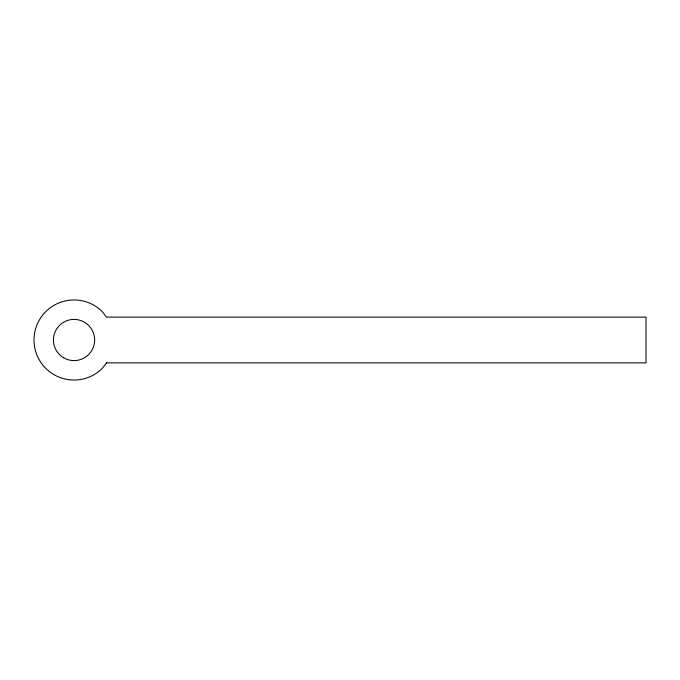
<?xml version="1.0" encoding="UTF-8"?>
<svg xmlns="http://www.w3.org/2000/svg" width="680" height="680" viewBox="0 0 680 680"><rect width="100%" height="100%" fill="white"/><g stroke="black" fill="none" stroke-linecap="round" stroke-linejoin="round"><path stroke-width="1.02" d="M106.513 362.882L102.349 368.313A40.035 40.035 0 0 1 45.73 368.313A40.035 40.035 0 0 1 45.73 311.686A40.035 40.035 0 0 1 102.349 311.686L106.513 317.118L646 317.118L646 362.882L106.513 362.882M63.741 357.833A20.587 20.587 0 0 0 94.63 340A20.587 20.587 0 0 0 63.741 322.167A20.587 20.587 0 0 0 63.741 357.833"/></g></svg>
